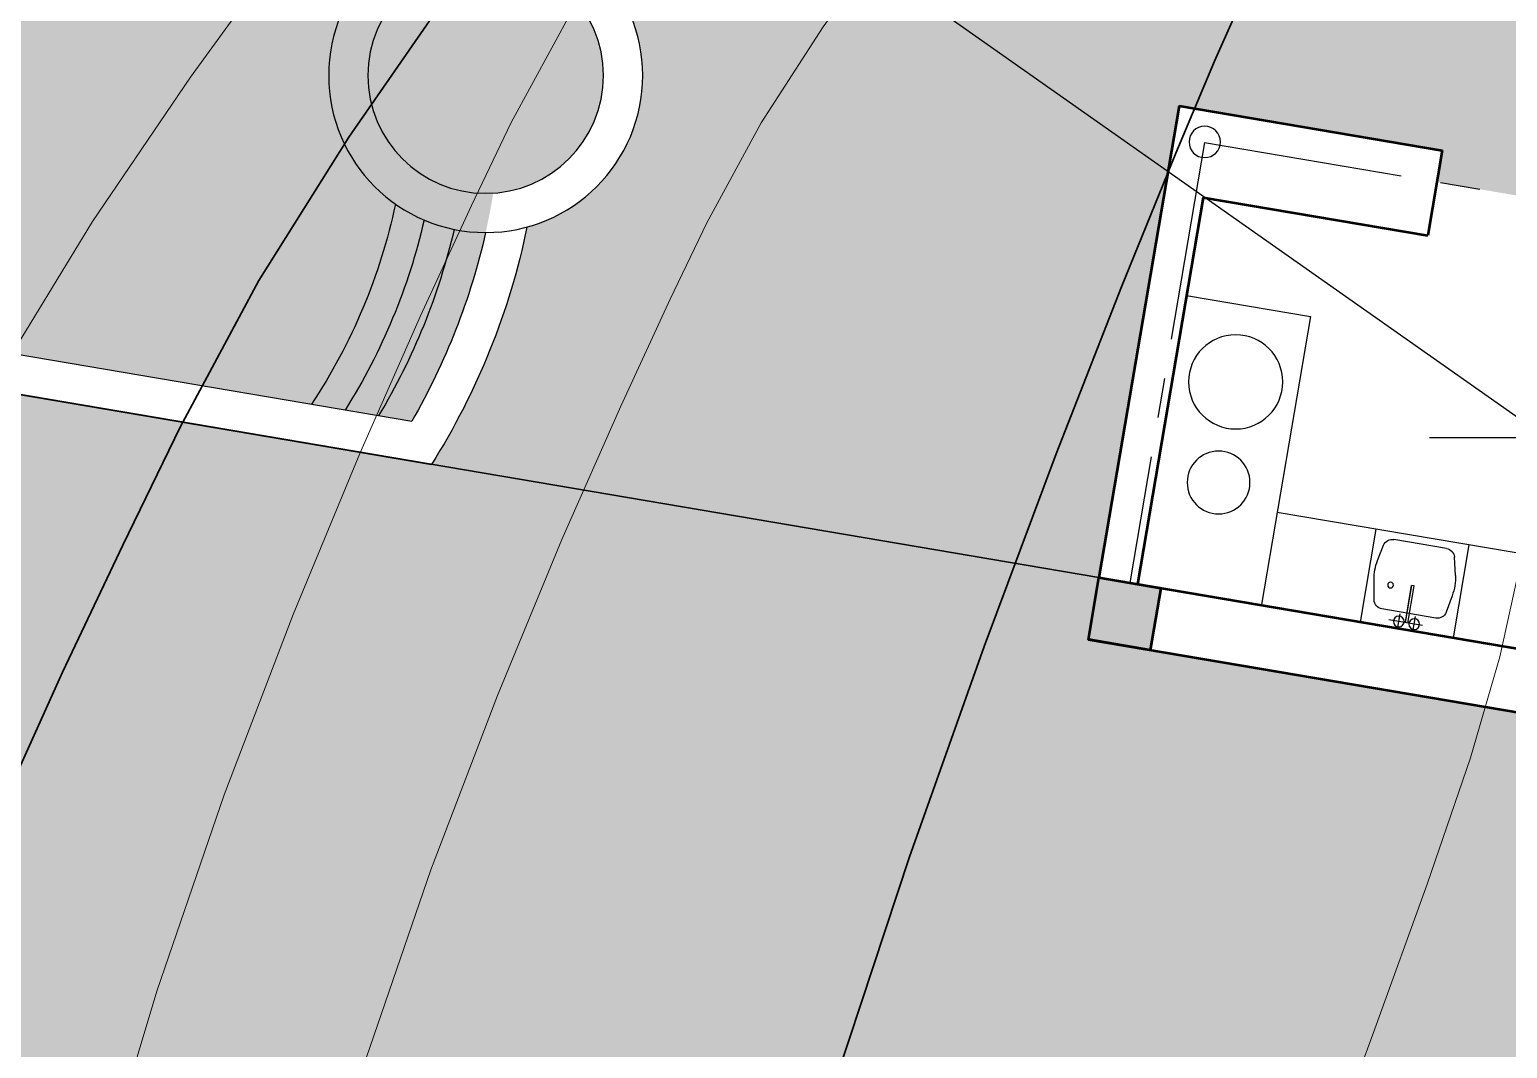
# Model space of a CAD drawing. Header units: millimetres. Extents: x 474337 to 1180020, y 4124662 to 4776603.
# Drawn here: x 763874 to 773287, y 4339647 to 4346139 of the extents above; entities that cross this region are included whole.
import ezdxf

# ---------------------------------------------------------------- set-up
doc = ezdxf.new("R2010")
doc.units = ezdxf.units.MM
doc.linetypes.add('CENTERX2', pattern=[101.60000000000001, 63.5, -12.7, 12.7, -12.7])
for name, color, linetype in [('(001) Сетка', 92, 'Continuous'), ('(014) Водопровод', 5, 'ИК_Водопровод -------в--------'), ('(031) Горизонтали', 42, 'Continuous')]:
    doc.layers.add(name, color=color, linetype=linetype)
doc.layers.add('(032) Горизонтали утолщенные', color=32, linetype='Continuous', lineweight=30)
doc.linetypes.add('ИК_Водопровод -------в--------', pattern='A,9,-0.6,["В",Standard,S=1.199999999999999,R=0,X=0,Y=-0.6],-1.199999999999999', length=10.8)

# ---------------------------------------------------------------- blocks, each defined once
blk = doc.blocks.new('Setka')
at = {"layer": '(001) Сетка'}
for p, q in [((0, 1.5), (0, -1.5)), ((-1.5, 0), (1.5, 0))]:
    blk.add_line(p, q, dxfattribs=at)
blk = doc.blocks.new('io87po8otjtrio')
h = blk.add_hatch(color=256)
h.dxf.hatch_style = 1
h.paths.add_polyline_path([(5671740.668534426, 900207.9618977029), (5672074.48243485, 900428.3440201273), (5671854.100312425, 900762.1579205506), (5671520.286412003, 900541.7757981261)])
at = {"color": 7}
for p, q in [((5665325.672393441, 909924.7638964448), (5669144.695654824, 904140.0703075631)), ((5665254.777532192, 909578.3913821653), (5668842.23273514, 904144.4550868059))]:
    blk.add_line(p, q, dxfattribs=at)
at = {"lineweight": 50}
for p, q in [((5671854.088972427, 900762.1504339457), (5674278.28614766, 897090.2068771934)), ((5668974.83271019, 898861.3943184856), (5671520.234355789, 900541.854647933)), ((5671520.22301579, 900541.8471613281), (5673944.473007166, 896869.8236037007)), ((5669571.617642256, 898955.7176193632), (5671658.020428088, 900333.1493967418)), ((5669571.617642256, 898955.7176193632), (5670370.451418949, 897745.711039904)), ((5668974.83271019, 898861.3943184856), (5669911.456730482, 897442.6852417043)), ((5669911.456730482, 897442.6852417043), (5670370.451418949, 897745.711039904))]:
    blk.add_line(p, q, dxfattribs=at)
at = {"color": 252, "linetype": 'CENTERX2', "ltscale": 20}
for q in [(5671630.477703729, 900374.8684987533), (5671459.231853947, 895468.7354772445)]:
    blk.add_line((5669255.422352741, 898806.8815085995), q, dxfattribs=at)
for p, q in [((5670542.443327785, 898638.0225538807), (5672094.398476547, 899662.6149065597)), ((5670101.679082936, 899305.6503547267), (5670542.443327785, 898638.0225538807)), ((5673306.013330016, 896747.8841078291), (5671598.057515329, 899334.9333021073)), ((5672451.389784629, 899131.404210553), (5671950.668933993, 898800.8310269169)), ((5672440.317384243, 899148.1756306626), (5672787.41922706, 898622.4187374953)), ((5672440.317384243, 899148.1756306626), (5672787.41922706, 898622.4187374953)), ((5672357.670480417, 898995.390311603), (5672239.484723423, 898942.55392252)), ((5672622.257878134, 898681.2876906288), (5672429.881346822, 898972.6813824624)), ((5672588.427238218, 898934.5968521051), (5672505.345480951, 898879.7467275946)), ((5672631.516419588, 898778.8691438194), (5672511.088599326, 898961.2817640393)), ((5672135.853599358, 898873.638813931), (5672063.358199522, 898799.6207816848)), ((5672369.169280348, 898739.3880651752), (5672570.033544973, 898871.9975607665)), ((5672567.589963876, 898870.3843218107), (5672369.169280348, 898739.3880651752)), ((5672578.841938368, 898858.6554433405), (5672377.977673745, 898726.0459477487)), ((5672643.522768824, 898851.1433769991), (5672560.441011555, 898796.2932524891)), ((5672243.667972459, 898440.5475264327), (5672056.151120611, 898724.5802375348)), ((5672377.977673745, 898726.0459477487), (5672369.169280348, 898739.3880651752)), ((5672781.962968265, 898630.6833599182), (5672281.24211763, 898300.110176282)), ((5672533.318158911, 898530.2953853263), (5672615.26195574, 898606.4638281232)), ((5672423.567152858, 898458.3393174261), (5672314.866018981, 898417.4470870737))]:
    blk.add_line(p, q)
at = {"lineweight": 50}
blk.add_lwpolyline([(5671740.668534426, 900207.9618977029), (5672074.48243485, 900428.3440201273), (5671854.100312425, 900762.1579205506), (5671520.286412003, 900541.7757981261)], close=True, dxfattribs=at)
at = {"color": 7}
for centre, radius in [((5667017.222065821, 902824.9920243667), 1000), ((5667017.222065821, 902824.9920243667), 750), ((5669252.048018249, 898804.6544214357), 100)]:
    blk.add_circle(centre, radius, dxfattribs=at)
for centre, radius in [((5671273.151333361, 899599.7409866191), 200), ((5670730.703745173, 899241.6200376796), 300), ((5672546.752952995, 898907.2607895928), 34.09936787096736), ((5672313.503672985, 898860.9068424334), 18.22271223947411), ((5672601.963971034, 898823.6323850965), 34.0993678709677)]:
    blk.add_circle(centre, radius)
for radius, start, end in [(3707.936718966128, 305.7755910017004, 327.2711534541118), (3907.936718966128, 306.6762377961175, 325.991877678537), (4107.936718966128, 306.8940129902059, 324.8282856867099), (4307.936718966128, 306.5537192960213, 323.7896999269274), (4557.936718966128, 305.3911432818329, 325.991877678537)]:
    blk.add_arc((5665366.356218768, 906689.3718275959), radius, start, end, dxfattribs=at)
for centre, radius, start, end in [((5672379.809261758, 898939.6240640986), 60.00000000000001, 33.43257567899386, 111.6527058634775), ((5672350.178630125, 898663.7226849957), 300.0000000000001, 111.6527058634775, 135.5954217000555), ((5672106.223205674, 898757.6375558982), 60.00000000000001, 135.5954217000555, 213.4325756789939), ((5672572.18579307, 898648.230372265), 60.00000000000001, 315.8843383388494, 33.43257567899386), ((5672317.937345559, 898739.1281060381), 300.0000000000001, 290.615775085236, 315.8843383388494), ((5672293.740057522, 898473.604844796), 60.00000000000001, 213.4325756789939, 290.615775085236)]:
    blk.add_arc(centre, radius, start, end)

msp = doc.modelspace()

# ---------------------------------------------------------------- hatches: boundary and pattern name
at = {"lineweight": 30}
h = msp.add_hatch(color=74, dxfattribs=at)
h.dxf.hatch_style = 1
edge = h.paths.add_edge_path()
edge.add_line((791142.858121872, 4380058.070827484), (787512.8378745165, 4392917.329172573))
edge.add_arc((793330.2589710951, 4412799.362527847), 20715.63753754391, 214.949795198802, 253.6906883453296, ccw=False)
edge.add_line((776350.5971750021, 4400932.234658241), (756616.8378717924, 4395361.635821356))
edge.add_arc((757550.9454141855, 4392510.768746376), 2999.999996539947, 108.1417630862229, 155.5912177492283)
edge.add_line((754819.0844278336, 4393750.500786781), (752012.4665727915, 4385460.718791818))
edge.add_line((752012.4665728807, 4385460.718791962), (763424.4445422438, 4383523.27578894))
edge.add_line((763424.4445421696, 4383523.275788307), (762063.5971561291, 4384467.226981533))
edge.add_line((762063.597156167, 4384467.226982117), (762681.9377056804, 4388109.392821721))
edge.add_line((762681.937705636, 4388109.392821312), (764278.0710564667, 4388551.329232267))
edge.add_line((764278.0710564852, 4388551.329232216), (780446.7136138758, 4385806.334182135))
edge.add_line((780446.7136138678, 4385806.334182739), (779325.2826957799, 4379200.852165241))
edge.add_line((779325.2826957703, 4379200.852165222), (781297.0683723992, 4378866.096667244))
edge.add_line((781297.068372488, 4378866.09666729), (780184.0045970401, 4372309.899006437))
edge.add_line((780184.0045969486, 4372309.89900589), (779949.6959364569, 4370929.759703454))
edge.add_line((779949.6959365606, 4370929.759703636), (779372.2294575344, 4367528.359634925))
edge.add_line((779372.2294574976, 4367528.359634399), (775034.2165741387, 4368264.822206975))
edge.add_line((775034.2165740728, 4368264.822207451), (775101.164761609, 4368659.162185207))
edge.add_line((775101.1647616625, 4368659.162184715), (764016.4850511902, 4370541.038870336))
edge.add_line((764016.4850511551, 4370541.038870811), (765039.8389267507, 4376568.824904858))
edge.add_line((765039.8389267921, 4376568.824904442), (763899.7868140626, 4377359.621554069))
edge.add_line((763899.7868140936, 4377359.621554375), (764234.063753364, 4379328.5884128))
edge.add_line((764234.0637533665, 4379328.588413239), (750713.4976608142, 4381624.012244986))
edge.add_line((750713.4976607561, 4381624.012244225), (743444.3669685399, 4360153.505096902))
edge.add_line((743444.3669685125, 4360153.505097389), (759008.2981204472, 4357511.173539159))
edge.add_line((759008.2981204987, 4357511.173539162), (757647.4507353895, 4358455.124733319))
edge.add_line((757647.4507353306, 4358455.124732971), (758265.7912839126, 4362097.290571644))
edge.add_line((758265.7912839651, 4362097.290572166), (759861.9246338644, 4362539.226983122))
edge.add_line((759861.9246338606, 4362539.22698307), (776030.5671940452, 4359794.231932989))
edge.add_line((776030.5671941042, 4359794.23193264), (774909.1362746194, 4353188.749915142))
edge.add_line((774909.1362745762, 4353188.749915123), (776880.9219512051, 4352853.994417145))
edge.add_line((776880.9219511747, 4352853.994417191), (775767.8581752612, 4346297.7967582))
edge.add_line((775767.8581752777, 4346297.796758652), (775533.5443291819, 4344917.626908835))
edge.add_line((775533.5443291664, 4344917.626908302), (774956.0778501402, 4341516.226839591))
edge.add_line((774956.0778501034, 4341516.226840019), (770618.0649672102, 4342252.689412595))
edge.add_line((770618.0649672747, 4342252.689412117), (770685.0183399493, 4342647.059935391))
edge.add_line((770685.0183399916, 4342647.05993557), (759600.3386416265, 4344528.936619328))
edge.add_line((759600.3386415243, 4344528.936619759), (760623.6925171199, 4350556.722647286))
edge.add_line((760623.6925171614, 4350556.722646713), (759483.6403927903, 4351347.519304723))
edge.add_line((759483.6403927803, 4351347.519305229), (759817.9173320507, 4353316.486165517))
edge.add_line((759817.9173320532, 4353316.486165047), (742145.3980569295, 4356316.798552003))
edge.add_line((742145.398056984, 4356316.798552513), (737247.9898566473, 4341851.54235913))
edge.add_line((737247.9898566008, 4341851.542358398), (709857.8363758351, 4296443.396559943))
edge.add_arc((712517.7914998531, 4295056.083062172), 3000.00000061946, 152.4554713940876, 276.6997558660377)
edge.add_line((712867.791015625, 4292076.56962204), (732177.9812309721, 4296180.354514671))
edge.add_line((732177.9812309742, 4296180.354514122), (731830.4968300192, 4300019.685190993))
edge.add_line((731830.4968299866, 4300019.685191154), (736178.4058240885, 4300410.436906897))
edge.add_line((736178.4058240652, 4300410.436906815), (734727.4939336097, 4319832.006400984))
edge.add_line((734727.4939336777, 4319832.006401062), (741078.811841243, 4320306.489304311))
edge.add_line((741078.8118412495, 4320306.489304543), (742014.1460951718, 4321880.544523583))
edge.add_line((742014.1460951567, 4321880.544523239), (745566.2144921441, 4322145.906098644))
edge.add_line((745566.2144920826, 4322145.906099319), (746725.0445836511, 4320728.297967691))
edge.add_line((746725.0445836782, 4320728.297966957), (753076.4318101648, 4321202.786047428))
edge.add_line((753076.4318101406, 4321202.786047935), (753169.1457428784, 4319960.964285784))
edge.add_line((753169.1457428932, 4319960.964285851), (756160.7195553939, 4320183.895994987))
edge.add_line((756160.719555378, 4320183.89599514), (757215.1852941819, 4306069.062598543))
edge.add_line((757215.1852942705, 4306069.062598228), (752229.1988877978, 4305696.57843951))
edge.add_line((752229.1988877058, 4305696.578439713), (752527.1933373185, 4301707.693969361))
edge.add_line((752527.1933373213, 4301707.693968773), (748139.4204216346, 4301379.900074444))
edge.add_line((748139.4204217196, 4301379.900074959), (748184.1195892022, 4300781.567404453))
edge.add_line((748184.1195892096, 4300781.567404747), (744856.8596652416, 4300533.000414965))
edge.add_line((744856.8596651554, 4300533.000414848), (745208.4481462548, 4292081.724928507))
edge.add_line((745208.4481463432, 4292081.724927902), (746925.9812364631, 4269947.3545175))
edge.add_line((746925.9812364578, 4269947.354517937), (751348.981236327, 4269079.3545191))
edge.add_line((751348.9812362194, 4269079.35451889), (753118.9812357394, 4271029.354519972))
edge.add_line((753118.9812357426, 4271029.354519844), (753932.2509355347, 4274133.482828381))
edge.add_line((753932.2509355545, 4274133.482829094), (753819.8400434062, 4274189.149869963))
edge.add_line((753819.8400434256, 4274189.149869919), (755767.2788287299, 4280410.103343625))
edge.add_line((755767.2788287401, 4280410.10334301), (762025.5699245845, 4293875.473556372))
edge.add_line((762025.569924593, 4293875.473556519), (762927.2708352227, 4294985.642415861))
edge.add_line((762927.2708351612, 4294985.642416), (763792.0061671135, 4295461.696672773))
edge.add_line((763792.0061671734, 4295461.69667244), (764488.0188607342, 4295428.742747941))
edge.add_line((764488.0188606977, 4295428.74274826), (767707.9812305212, 4293450.354521707))
edge.add_line((767707.9812306166, 4293450.354521751), (770597.9812311588, 4290687.354523397))
edge.add_line((770597.9812310934, 4290687.354523659), (770844.8378306694, 4289929.086873292))
edge.add_line((770844.8378306627, 4289929.086873055), (772276.7757067935, 4289102.095524543))
edge.add_line((772276.775706768, 4289102.095524788), (772510.8511687437, 4291780.358070465))
edge.add_line((772510.8511687517, 4291780.358070374), (779230.0863723211, 4317707.598745205))
edge.add_line((779230.0863723755, 4317707.598745346), (783939.8761070871, 4335881.080996362))
edge.add_line((783939.8761070967, 4335881.08099556), (788793.1224360092, 4347430.573498861))
edge.add_arc((796894.3725156784, 4343510.146588326), 9000.000000837656, 91.46674104019252, 154.1763307236685, ccw=False)
edge.add_line((796664.002535224, 4352507.19775486), (798917.8351808962, 4352515.447771579))
edge.add_line((798917.8351808786, 4352515.447771072), (791142.8581219199, 4380058.070826658))
at = {"lineweight": 30, "true_color": 0xababab}
h = msp.add_hatch(color=253, dxfattribs=at)
h.dxf.hatch_style = 1
h.paths.add_polyline_path([(771195.5323724747, 4345654.103173256), (772871.5501974821, 4345369.561000824), (772837.3854786158, 4345168.323076248), (774316.2247368097, 4344917.256450653), (774350.4520498514, 4345118.863074303), (775533.5443291664, 4344917.626908302), (775767.8581752777, 4346297.796758652), (772415.8225243092, 4346866.881102562), (772332.1336491108, 4346373.934682846), (770360.3479729891, 4346708.690181732), (770703.474104166, 4348729.780784607), (769413.8693314791, 4348948.720546722), (768325.6608390808, 4347915.984951019), (763889.1430654526, 4348669.184821129), (764090.0480029583, 4349852.560390472), (760844.4877774715, 4350403.568110466), (760623.6925166845, 4350556.722646713), (760186.1607627869, 4347979.561553955), (766873.1265332699, 4346841.526361465, -0.8343011239662992), (767042.0105907917, 4344881.163927078, -0.09013053693391046), (766434.1918429136, 4343368.734490395), (770685.0183399916, 4342647.05993557)])
at = {"lineweight": 30}
h = msp.add_hatch(color=4, dxfattribs=at)
h.dxf.hatch_style = 1
edge = h.paths.add_edge_path()
edge.add_line((759888.6614851952, 4344733.596001625), (760390.7779376227, 4347691.175234322))
edge.add_line((760390.7779376507, 4347691.175233841), (766841.3341468414, 4346593.402029304))
edge.add_arc((766779.0303857327, 4345845.99434948), 749.9999995742781, -86.29526856015502, 85.23485184252672, ccw=False)
edge.add_arc((762621.1756724119, 4345780.518179893), 4261.399045483988, 329.9056320447049, 350.7776752136559, ccw=False)
edge.add_line((766308.1411685944, 4343643.743213654), (759888.6614857888, 4344733.596001187))

# ---------------------------------------------------------------- linework, layer by layer
at = {"layer": '(014) Водопровод', "elevation": 1476582.499972468, "flags": 128}
msp.add_lwpolyline([(740660.6320695877, 4366690.127561569), (865548.9812325239, 4278740.354543686)], dxfattribs=at)
at = {"layer": '(031) Горизонтали', "color": 42, "linetype": 'Continuous', "lineweight": 0}
for points, elevation in [([(766017.936057806, 4339584.315258026), (766430.4961947203, 4340785.22970295), (766853.7262388468, 4341895.53955555), (767264.3303935528, 4342889.126176834), (767639.0128642321, 4343739.870921135), (767954.4778543711, 4344421.655153275), (768187.4295685291, 4344908.360226631), (768534.457193017, 4345544.266991615), (768929.509090066, 4346156.610563278), (769323.1878479719, 4346704.622265816), (769666.0960543156, 4347147.533426285), (769908.8362979889, 4347444.57537365), (770002.0111657381, 4347554.979430199), (770032.6670187712, 4347626.222076416), (770117.8255177736, 4347937.252634048), (770352.7984570265, 4348796.331823349), (770708.8151888847, 4350098.104504585), (771157.1050605774, 4351737.215536118), (771668.8974223137, 4353608.30977726), (772215.4216223955, 4355606.032086372), (772767.9070101976, 4357625.027320862), (773297.5829348564, 4359559.940341949)], 1465490.499972675), ([(761633.6905494928, 4339636.508292198), (761973.607681632, 4340462.237397194), (762344.0726157427, 4341276.921670914), (762739.6566178799, 4342100.994682312), (763154.9309505224, 4342954.889992714), (763680.363763094, 4343943.409219742), (764275.638258934, 4344915.440565109), (764897.8895032406, 4345835.904076576), (765504.2525613308, 4346669.719804764), (766051.862498641, 4347381.807799339), (766497.8543807268, 4347937.088111877), (766799.3632707596, 4348300.480792999), (766913.5242364407, 4348436.905890465), (766947.2177711725, 4348509.787811279), (766977.022556901, 4348584.472764015), (767057.7053998709, 4348872.087812424), (767277.113150239, 4349658.569177628), (767609.7932749987, 4350853.670202255), (768030.2932391167, 4352367.14423275), (768513.1605088711, 4354108.744608879), (769032.94255054, 4355988.224674225)], 1466990.499972647), ([(764288.2395097017, 4338687.293921471), (764684.7461624146, 4340012.563469887), (765114.0167284012, 4341262.120023727), (765552.4503564835, 4342412.315253258), (765976.6036373377, 4343438.688269615), (766362.9922409058, 4344316.012669563), (766687.7315602303, 4345017.840619087), (766940.6881648302, 4345546.341831207), (767330.1662377119, 4346260.036429405), (767772.0632122755, 4346944.991426468), (768200.8145757914, 4347541.825164795), (768570.3723285198, 4348019.157728195), (768748.3570154905, 4348236.958110809), (768767.522693038, 4348306.958303452), (769002.4002560377, 4349165.688965797), (769358.4062981606, 4350467.422561646), (769806.6994806528, 4352106.545698166), (770318.5021395683, 4353977.677591324), (770865.0428227186, 4355975.460155487)], 1465990.499972666), ([(772075.5124071836, 4338770.520242691), (772441.7306815386, 4339771.007160187), (772776.3018769026, 4340694.586462021), (773051.1905809641, 4341499.092300415), (773238.361384511, 4342142.358820915), (773417.109791398, 4342954.171336174)], 1463490.499972712)]:
    msp.add_lwpolyline(points, dxfattribs=dict(at, elevation=elevation))
at = {"layer": '(032) Горизонтали утолщенные', "color": 32, "linetype": 'Continuous', "lineweight": 30}
for points, elevation in [([(762953.8768469095, 4339248.952060699), (763312.0311791897, 4340245.497154236), (763693.1619480848, 4341176.585758209), (764083.0709133148, 4342045.111280441), (764467.5598404408, 4342853.967137337), (764832.4304897785, 4343606.046738625), (765335.0658583641, 4344540.797552109), (765906.7416670322, 4345452.608380318), (766494.3805587292, 4346297.91829586), (767044.9051804543, 4347033.166380882), (767505.2381780148, 4347614.791707993), (767822.3021960258, 4347999.233358383), (767943.0198793411, 4348142.930402756), (767970.6270204782, 4348203.375677109), (767995.5707107782, 4348265.055868149), (768085.0644999743, 4348587.417106628), (768329.887549758, 4349472.300909996), (768700.3800485134, 4350813.050077438), (769166.8821860552, 4352503.007425308), (769699.7341493368, 4354435.5157547), (770269.2761274576, 4356503.917879105)], 1466490.499972656), ([(769015.4543838501, 4339465.476750374), (769478.0887000561, 4340867.705159187), (769953.1849834919, 4342207.776831627), (770412.9384562969, 4343435.260043144), (770829.5443377495, 4344499.723062515), (771175.1978484392, 4345350.734165192), (771422.0942112207, 4345937.861626625), (771542.4286469221, 4346210.673718452), (771717.1869699955, 4346486.903482437), (771890.3756209612, 4346689.593824387), (772061.0024521351, 4346967.028455734), (772155.8278969526, 4347235.959558487), (772291.5360836983, 4347705.773234367), (772462.2800492048, 4348339.301789284), (772662.2128325701, 4349099.377516747), (772885.4874743223, 4349948.832717896), (773126.2570099831, 4350850.499690056), (773378.6744790077, 4351767.210731506)], 1464490.499972694)]:
    msp.add_lwpolyline(points, dxfattribs=dict(at, elevation=elevation))
at = {"lineweight": 30, "elevation": 1503990.499971959}
msp.add_lwpolyline([(760623.6977018118, 4350556.753192902), (759600.3438276052, 4344528.967163086), (770685.0235255957, 4342647.090480804)], dxfattribs=at)

# ---------------------------------------------------------------- block references
at = {"layer": '(001) Сетка', "xscale": 999.9999999813735, "yscale": 999.9999999813735, "zscale": 999.9999999813735}
msp.add_blockref('Setka', (774290.9812197685, 4343540.354523659, -1509.5), dxfattribs=at)
at = {"lineweight": 50, "xscale": -1, "rotation": 113.7971849768921}
msp.add_blockref('io87po8otjtrio', (-693798.006270051, 9895340.735330582, 1503990.499971959), dxfattribs=at)

doc.saveas('drawing.dxf')
